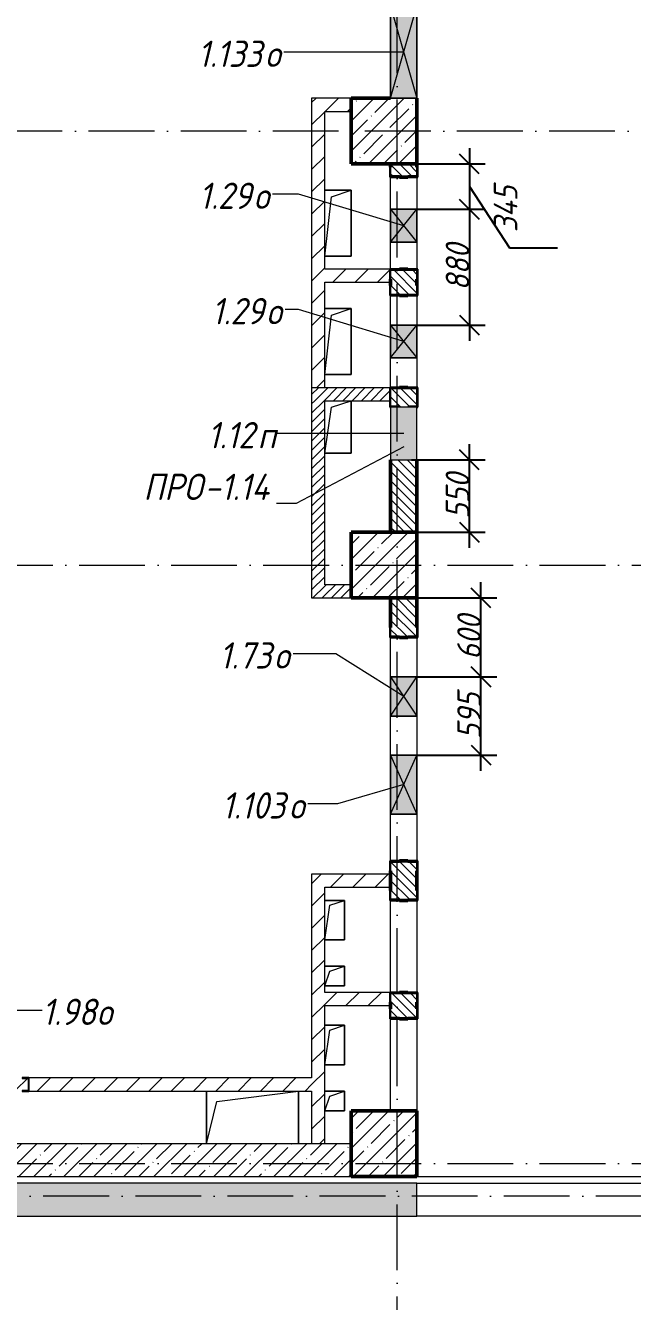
# Model space of a CAD drawing. Header units: millimetres. Extents: x -401725 to 250493, y 305116 to 802890.
# Drawn here: x -173890 to -169276, y 467597 to 477300 of the extents above; entities that cross this region are included whole.
import ezdxf

# ---------------------------------------------------------------- set-up
doc = ezdxf.new("R2010")
doc.units = ezdxf.units.MM
doc.linetypes.add('50_200_ШТРИХ_1Т_ш5_п1_п1_', pattern=[700, 500, -100, 0, -100])
for name, color, linetype, lineweight in [('A-____-____-DIMS', 7, 'Continuous', 9), ('A-DETL-GENF-OTLN', 7, 'Continuous', 9), ('A-FLOR-____-OTLN', 7, 'Continuous', 9), ('A-GENM-____-IDEN', 7, 'Continuous', 9), ('A-GENM-____-MCUT', 7, 'Continuous', 25), ('A-GENM-____-OTLN', 7, 'Continuous', 9), ('A-GENM-____-OTLN-1', 7, 'Continuous', 25), ('A-GLAZ-____-IDEN', 7, 'Continuous', 9), ('A-GLAZ-____-OTLN', 7, 'Continuous', 9), ('A-WALL-____-MCUT-1', 7, 'Continuous', 9), ('A-WALL-____-MCUT-2', 7, 'Continuous', 50), ('A-WALL-____-OTLN', 7, 'Continuous', 9), ('A-WALL-____-PATT-1', 7, 'Continuous', 9), ('A-WALL-FNSH-MCUT-1', 7, 'Continuous', 9), ('I-WALL-____-OTLN', 7, 'Continuous', 9), ('S-COLS-____-MCUT', 7, 'Continuous', 50), ('S-COLS-____-OTLN', 7, 'Continuous', 9), ('S-GRID-____-OTLN-1', 7, '50_200_ШТРИХ_1Т_ш5_п1_п1_', 9)]:
    doc.layers.add(name, color=color, linetype=linetype, lineweight=lineweight)
doc.styles.add('ISOCPEUR_I_10', font='isocpeui.ttf', dxfattribs={"width": 0.9, "height": 180})
doc.styles.add('ISOCPEUR_I_9', font='isocpeui.ttf', dxfattribs={"width": 0.9, "height": 250})
doc.dimstyles.new('ISO-1_8_0_9К_СРЕДНИЙ_Кладочные_3', dxfattribs={"dimscale": 304.8, "dimtxt": 179.276612, "dimasz": 0.492126, "dimexe": 0.393701, "dimexo": 0, "dimgap": 0, "dimtad": 1, "dimdec": 3, "dimrnd": 0.001, "dimdsep": 46, "dimtxsty": 'ISOCPEUR_I_10', "dimblk1": 'OBLIQUE', "dimblk2": 'OBLIQUE', "dimsah": 1, "dimcen": 0.09, "dimdle": 0.393701, "dimazin": 0, "dimtfac": 1, "dimtdec": 4, "dimtix": 1, "dimtmove": 0, "dimatfit": 3, "dimfxl": 1, "dimtvp": 1, "dimtolj": 1, "dimtzin": 0, "dimarcsym": 2})
doc.dimstyles.new('ISO-1_8_0_9К_СРЕДНИЙ_Кладочные_4', dxfattribs={"dimscale": 304.8, "dimtxt": 179.276612, "dimasz": 0.492126, "dimexe": 0.393701, "dimexo": 0, "dimgap": 0, "dimtad": 1, "dimdec": 3, "dimrnd": 0.001, "dimdsep": 46, "dimtxsty": 'ISOCPEUR_I_10', "dimblk1": 'OBLIQUE', "dimblk2": 'OBLIQUE', "dimsah": 1, "dimcen": 0.09, "dimdle": 0.393701, "dimazin": 0, "dimtfac": 1, "dimtdec": 4, "dimtix": 1, "dimtmove": 1, "dimatfit": 3, "dimfxl": 1, "dimtvp": 1, "dimtolj": 1, "dimtzin": 0, "dimarcsym": 2})
pattern_1 = [(135, (-176515.067, 459015.94), (-35.35534, -35.35534), [])]
pattern_2 = [(45, (-176515.07, 459015.94), (-114.04925, 114.04925), []), (45, (-176401.02, 459015.94), (-114.04925, 114.04925), [201.612, -40.322, 3.353, -36.97])]
pattern_3 = [(45, (-176515.07, 459015.94), (-84.8528, 84.8528), [])]
pattern_4 = [(45, (-176515.067, 459015.94), (-35.35534, 35.35534), [])]

# ---------------------------------------------------------------- blocks, each defined once
blk = doc.blocks.new('BSC_Колонна _Прямоугольная - 500х500-V50-АР1_План отверстий 1 этажа в осях 1-64_А-ГГ')
at = {"layer": 'S-COLS-____-OTLN'}
h = blk.add_hatch(dxfattribs=at)
h.set_pattern_fill('FP_82', color=256, style=0, pattern_type=2)
h.set_pattern_definition([(45, (-5350, -9781.04), (-114.0493, 114.0493), []), (45, (-5235.95, -9781.04), (-114.0493, 114.0493), [201.613, -40.323, 3.353, -36.97])])
h.paths.add_polyline_path([(-250, -250), (250, -250), (250, 250), (-250, 250)], flags=0)
at = {"layer": 'S-COLS-____-MCUT'}
for p, q in [((250, 250), (-250, 250)), ((-250, 250), (-250, -250)), ((250, -250), (250, 250)), ((-250, -250), (250, -250))]:
    blk.add_line(p, q, dxfattribs=at)
blk = doc.blocks.new('BSC_Колонна _Прямоугольная - 500х500-V54-АР1_План отверстий 1 этажа в осях 1-64_А-ГГ')
at = {"layer": 'S-COLS-____-OTLN'}
h = blk.add_hatch(dxfattribs=at)
h.set_pattern_fill('FP_86', color=256, style=0, pattern_type=2)
h.set_pattern_definition([(45, (-5350, -17481.04), (-114.0493, 114.0493), []), (45, (-5235.95, -17481.04), (-114.0493, 114.0493), [201.613, -40.323, 3.353, -36.97])])
h.paths.add_polyline_path([(-62.6, -250), (250, -250), (250, 250), (-250, 250), (-250, -250)], flags=0)
at = {"layer": 'S-COLS-____-MCUT'}
for p, q in [((50, 250), (-250, 250)), ((-250, 250), (-250, -250)), ((250, -250), (250, 250)), ((-250, -250), (250, -250))]:
    blk.add_line(p, q, dxfattribs=at)
blk = doc.blocks.new('Фахверк_СКБ_Уголок - 200_4010_1-27904659-АР1_План отверстий 1 этажа в осях 1-64_А-ГГ')
at = {"layer": 'A-GENM-____-MCUT'}
for p, q in [((125, 156), (50, 156)), ((50, 156), (50, 150)), ((50, 150), (119, 150)), ((119, 150), (119, 81)), ((125, 81), (125, 156)), ((119, 81), (125, 81)), ((125, 19), (119, 19)), ((119, 19), (119, -50)), ((125, -56), (125, 19)), ((119, -50), (50, -50)), ((50, -50), (50, -56)), ((50, -56), (125, -56))]:
    blk.add_line(p, q, dxfattribs=at)
blk = doc.blocks.new('Фахверк_СКБ_Уголок - 200_4010-27904266-АР1_План отверстий 1 этажа в осях 1-64_А-ГГ')
at = {"layer": 'A-GENM-____-MCUT'}
for p, q in [((125, 156), (50, 156)), ((50, 156), (50, 150)), ((50, 150), (119, 150)), ((119, 150), (119, 81)), ((125, 81), (125, 156)), ((119, 81), (125, 81)), ((125, 19), (119, 19)), ((119, 19), (119, -50)), ((125, -56), (125, 19)), ((119, -50), (50, -50)), ((50, -50), (50, -56)), ((50, -56), (125, -56))]:
    blk.add_line(p, q, dxfattribs=at)
blk = doc.blocks.new('154_Фахверк_СКБ_Швеллер - Тип_100_4010-27736299-АР1_План отверстий 1 этажа в осях 1-64_А-ГГ')
at = {"layer": 'A-GENM-____-MCUT'}
for p, q in [((175, 50), (125, 50)), ((125, 50), (125, -50)), ((128, 47), (175, 47)), ((128, -47), (128, 47)), ((175, 47), (175, 50)), ((125, -50), (175, -50)), ((175, -47), (128, -47)), ((175, -50), (175, -47))]:
    blk.add_line(p, q, dxfattribs=at)
blk = doc.blocks.new('154_Стойка_СКБ_Уголок - СМ-2230_200-28216496-АР1_План отверстий 1 этажа в осях 1-64_А-ГГ')
at = {"layer": 'A-GENM-____-MCUT'}
for p, q in [((125, 156), (125, 81)), ((200, 156), (125, 156)), ((131, 81), (131, 150)), ((131, 150), (200, 150)), ((200, 150), (200, 156)), ((125, 81), (131, 81)), ((131, 19), (125, 19)), ((125, 19), (125, -56)), ((131, -50), (131, 19)), ((125, -56), (200, -56)), ((200, -50), (131, -50)), ((200, -56), (200, -50))]:
    blk.add_line(p, q, dxfattribs=at)
blk = doc.blocks.new('AR_Отверстие Ниша - Лючок-32404569-АР1_План отверстий 1 этажа в осях 1-64_А-ГГ')
at = {"layer": 'A-GLAZ-____-OTLN'}
blk.add_hatch(color=256, dxfattribs=at).paths.add_polyline_path([(-200, -100), (200, -100), (200, 100), (-200, 100)], flags=0)
for p, q in [((200, 100), (-200, 100)), ((-200, 100), (-200, -100)), ((200, -100), (200, 100)), ((-200, -100), (200, -100))]:
    blk.add_line(p, q, dxfattribs=at)
blk = doc.blocks.new('154_Стойка_СКБ_Уголок - СМ-2230_200-V152-АР1_План отверстий 1 этажа в осях 1-64_А-ГГ')
at = {"layer": 'A-GENM-____-MCUT'}
for p, q in [((125, 156), (125, 150)), ((200, 156), (125, 156)), ((131, 81), (131, 150)), ((131, 150), (200, 150)), ((200, 150), (200, 156)), ((125, 81), (131, 81)), ((131, 19), (125, 19)), ((131, -50), (131, 19)), ((125, -50), (125, -56)), ((125, -56), (200, -56)), ((200, -50), (131, -50)), ((200, -56), (200, -50))]:
    blk.add_line(p, q, dxfattribs=at)
blk = doc.blocks.new('AR_Отверстие прямоугольное _в плите_ - AR_Отверстие прямоугольное _в плите_-30229458-АР1_План отверстий 1 этажа в осях 1-64_А-ГГ')
at = {"layer": 'A-GENM-____-OTLN'}
for p, q in [((100, 250), (-100, 250)), ((-100, -250), (-50, 200)), ((-50, 200), (100, 250)), ((100, -250), (100, 250)), ((-100, -250), (100, -250))]:
    blk.add_line(p, q, dxfattribs=at)
blk = doc.blocks.new('AR_Отверстие прямоугольное _в плите_ - AR_Отверстие прямоугольное _в плите_-V154-АР1_План отверстий 1 этажа в осях 1-64_А-ГГ')
at = {"layer": 'A-GENM-____-OTLN'}
for p, q in [((75, 75), (-75, 75)), ((-75, -75), (-37.5, 37.5)), ((-37.5, 37.5), (75, 75)), ((75, -75), (75, 75)), ((-75, -75), (75, -75))]:
    blk.add_line(p, q, dxfattribs=at)
blk = doc.blocks.new('AR_Отверстие прямоугольное _в плите_ - AR_Отверстие прямоугольное _в плите_-V155-АР1_План отверстий 1 этажа в осях 1-64_А-ГГ')
at = {"layer": 'A-GENM-____-OTLN'}
for p, q in [((75, 150), (-75, 150)), ((-75, -150), (-37.5, 112.5)), ((-37.5, 112.5), (75, 150)), ((75, -150), (75, 150)), ((-75, -150), (75, -150))]:
    blk.add_line(p, q, dxfattribs=at)
blk = doc.blocks.new('AR_Отверстие прямоугольное _в плите_ - AR_Отверстие прямоугольное _в плите_-V198-АР1_План отверстий 1 этажа в осях 1-64_А-ГГ')
at = {"layer": 'A-GENM-____-OTLN'}
for p, q in [((-350, 200), (-350, -200)), ((-270, 120), (350, 200)), ((350, -200), (350, 200)), ((-350, -200), (-270, 120))]:
    blk.add_line(p, q, dxfattribs=at)
blk = doc.blocks.new('AR_Отверстие прямоугольное _в плите_ - AR_Отверстие прямоугольное _в плите_-V214-АР1_План отверстий 1 этажа в осях 1-64_А-ГГ')
at = {"layer": 'A-GENM-____-OTLN'}
for p, q in [((-50, 150), (100, 200)), ((100, -200), (100, 200)), ((-100, -200), (-50, 150)), ((-100, -200), (100, -200))]:
    blk.add_line(p, q, dxfattribs=at)
blk = doc.blocks.new('AR_Отверстие прямоугольное _в стене__БезПР - AR_Отверстие прямоугольное _в стене__БезПР-36392898-АР1_План отверстий 1 этажа в осях 1-64_А-ГГ')
at = {"layer": 'A-GLAZ-____-OTLN'}
blk.add_hatch(color=256, dxfattribs=at).paths.add_polyline_path([(-125, -100), (125, -100), (125, 100), (-125, 100)], flags=0)
at = {"layer": 'A-DETL-GENF-OTLN'}
for p, q in [((-125, -100), (-125, 100)), ((-125, 100), (125, 100)), ((125, 100), (-125, -100)), ((-125, 100), (125, -100)), ((125, 100), (-125, 100)), ((-125, 100), (-125, -100)), ((125, 100), (125, -100)), ((125, -100), (125, 100)), ((125, -100), (-125, -100)), ((-125, -100), (125, -100))]:
    blk.add_line(p, q, dxfattribs=at)
blk = doc.blocks.new('AR_Отверстие прямоугольное _в стене__БезПР - AR_Отверстие прямоугольное _в стене__БезПР-36427997-АР1_План отверстий 1 этажа в осях 1-64_А-ГГ')
at = {"layer": 'A-GLAZ-____-OTLN'}
blk.add_hatch(color=256, dxfattribs=at).paths.add_polyline_path([(-225, -100), (225, -100), (225, 100), (-225, 100)], flags=0)
at = {"layer": 'A-DETL-GENF-OTLN'}
for p, q in [((-225, -100), (-225, 100)), ((-225, 100), (225, 100)), ((225, 100), (-225, -100)), ((-225, 100), (225, -100)), ((225, 100), (-225, 100)), ((-225, 100), (-225, -100)), ((225, 100), (225, -100)), ((225, -100), (225, 100)), ((225, -100), (-225, -100)), ((-225, -100), (225, -100))]:
    blk.add_line(p, q, dxfattribs=at)
at = {"layer": 'A-GLAZ-____-OTLN'}
blk.add_line((225, 100), (-225, 100), dxfattribs=at)
blk = doc.blocks.new('AR_Отверстие прямоугольное _в стене__БезПР - AR_Отверстие прямоугольное _в стене__БезПР-36427964-АР1_План отверстий 1 этажа в осях 1-64_А-ГГ')
at = {"layer": 'A-GLAZ-____-OTLN'}
blk.add_hatch(color=256, dxfattribs=at).paths.add_polyline_path([(-150, 100), (-150, -100), (150, -100), (150, 100)], flags=0)
at = {"layer": 'A-DETL-GENF-OTLN'}
for p, q in [((-150, -100), (-150, 100)), ((-150, 100), (150, 100)), ((150, 100), (-150, -100)), ((-150, 100), (150, -100)), ((150, 100), (-150, 100)), ((-150, 100), (-150, -100)), ((150, 100), (150, -100)), ((150, -100), (150, 100)), ((150, -100), (-150, -100)), ((-150, -100), (150, -100))]:
    blk.add_line(p, q, dxfattribs=at)
at = {"layer": 'A-GLAZ-____-OTLN'}
blk.add_line((150, 100), (-150, 100), dxfattribs=at)
blk = doc.blocks.new('AR_Отверстие прямоугольное _в стене__БезПР - AR_Отверстие прямоугольное _в стене__БезПР-36428394-АР1_План отверстий 1 этажа в осях 1-64_А-ГГ')
at = {"layer": 'A-GLAZ-____-OTLN'}
blk.add_hatch(color=256, dxfattribs=at).paths.add_polyline_path([(-350, -100), (350, -100), (350, 100), (-350, 100)], flags=0)
at = {"layer": 'A-DETL-GENF-OTLN'}
for p, q in [((-350, -100), (-350, 100)), ((-350, 100), (350, 100)), ((350, 100), (-350, -100)), ((-350, 100), (350, -100)), ((350, 100), (-350, 100)), ((-350, 100), (-350, -100)), ((350, 100), (350, -100)), ((350, -100), (350, 100)), ((350, -100), (-350, -100)), ((-350, -100), (350, -100))]:
    blk.add_line(p, q, dxfattribs=at)
at = {"layer": 'A-GLAZ-____-OTLN'}
blk.add_line((350, 100), (-350, 100), dxfattribs=at)
blk = doc.blocks.new('_Oblique')
at = {"color": 0, "linetype": 'ByBlock', "lineweight": -2}
blk.add_line((-0.5, -0.5), (0.5, 0.5), dxfattribs=at)
blk = doc.blocks.new('*D13381')
at = {"layer": 'A-____-____-DIMS', "color": 0, "lineweight": -2, "transparency": 16777216}
for p, q in [((-170516, 473327), (-170516, 474117)), ((-170956, 473997), (-170396, 473997)), ((-170915.1, 473447), (-170396, 473447))]:
    blk.add_line(p, q, dxfattribs=at)
at = {"layer": 'Defpoints', "color": 0, "transparency": 16777216}
for p in [(-170956, 473997), (-170516, 473997), (-170915.1, 473447)]:
    blk.add_point(p, dxfattribs=at)
at = {"layer": 'A-____-____-DIMS', "color": 0, "lineweight": -2, "transparency": 16777216, "xscale": 150, "yscale": 150, "zscale": 150}
for p, rotation in [((-170516, 473997), 90), ((-170516, 473447), 270)]:
    blk.add_blockref('_Oblique', p, dxfattribs=dict(at, rotation=rotation))
at = {"layer": 'A-____-____-DIMS', "color": 0, "transparency": 16777216, "insert": (-170606, 473722), "char_height": 180, "width": 409.578, "attachment_point": 5, "rotation": 90, "style": 'ISOCPEUR_I_10'}
blk.add_mtext('\\A1;550', dxfattribs=at)
blk = doc.blocks.new('*D13422')
at = {"layer": 'A-____-____-DIMS', "color": 0, "lineweight": -2, "transparency": 16777216}
for p, q in [((-170516, 476367), (-170516, 475782)), ((-170915.1, 476247), (-170396, 476247)), ((-170516, 476074.5), (-170210.8, 475608.3)), ((-170915.1, 475902), (-170396, 475902)), ((-170210.8, 475608.3), (-169845.4, 475608.3))]:
    blk.add_line(p, q, dxfattribs=at)
at = {"layer": 'Defpoints', "color": 0, "transparency": 16777216}
for p in [(-170915.1, 476247), (-170915.1, 475902), (-170516, 475902)]:
    blk.add_point(p, dxfattribs=at)
at = {"layer": 'A-____-____-DIMS', "color": 0, "lineweight": -2, "transparency": 16777216, "xscale": 150, "yscale": 150, "zscale": 150}
for p, rotation in [((-170516, 476247), 90), ((-170516, 475902), 270)]:
    blk.add_blockref('_Oblique', p, dxfattribs=dict(at, rotation=rotation))
at = {"layer": 'A-____-____-DIMS', "color": 0, "transparency": 16777216, "insert": (-170330.8, 475728.3), "char_height": 180, "width": 426.127, "attachment_point": 1, "rotation": 90, "line_spacing_factor": 1.149209, "style": 'ISOCPEUR_I_10'}
blk.add_mtext('\\A1;345', dxfattribs=at)
blk = doc.blocks.new('*D13423')
at = {"layer": 'A-____-____-DIMS', "color": 0, "lineweight": -2, "transparency": 16777216}
for p, q in [((-170516, 476022), (-170516, 474902)), ((-170915.1, 475902), (-170396, 475902)), ((-170915.1, 475022), (-170396, 475022))]:
    blk.add_line(p, q, dxfattribs=at)
at = {"layer": 'Defpoints', "color": 0, "transparency": 16777216}
for p in [(-170915.1, 475902), (-170915.1, 475022), (-170516, 475022)]:
    blk.add_point(p, dxfattribs=at)
at = {"layer": 'A-____-____-DIMS', "color": 0, "lineweight": -2, "transparency": 16777216, "xscale": 150, "yscale": 150, "zscale": 150}
for p, rotation in [((-170516, 475902), 90), ((-170516, 475022), 270)]:
    blk.add_blockref('_Oblique', p, dxfattribs=dict(at, rotation=rotation))
at = {"layer": 'A-____-____-DIMS', "color": 0, "transparency": 16777216, "insert": (-170606, 475462), "char_height": 180, "width": 409.578, "attachment_point": 5, "rotation": 90, "style": 'ISOCPEUR_I_10'}
blk.add_mtext('\\A1;880', dxfattribs=at)
blk = doc.blocks.new('*D13453')
at = {"layer": 'A-____-____-DIMS', "color": 0, "lineweight": -2, "transparency": 16777216}
for p, q in [((-170428.3, 471632), (-170428.3, 472467)), ((-170915.1, 472347), (-170308.3, 472347)), ((-170915.1, 471752), (-170308.3, 471752))]:
    blk.add_line(p, q, dxfattribs=at)
at = {"layer": 'Defpoints', "color": 0, "transparency": 16777216}
for p in [(-170915.1, 472347), (-170428.3, 472347), (-170915.1, 471752)]:
    blk.add_point(p, dxfattribs=at)
at = {"layer": 'A-____-____-DIMS', "color": 0, "lineweight": -2, "transparency": 16777216, "xscale": 150, "yscale": 150, "zscale": 150}
for p, rotation in [((-170428.3, 472347), 90), ((-170428.3, 471752), 270)]:
    blk.add_blockref('_Oblique', p, dxfattribs=dict(at, rotation=rotation))
at = {"layer": 'A-____-____-DIMS', "color": 0, "transparency": 16777216, "insert": (-170518.3, 472049.5), "char_height": 180, "width": 409.578, "attachment_point": 5, "rotation": 90, "style": 'ISOCPEUR_I_10'}
blk.add_mtext('\\A1;595', dxfattribs=at)
blk = doc.blocks.new('*D13454')
at = {"layer": 'A-____-____-DIMS', "color": 0, "lineweight": -2, "transparency": 16777216}
for p, q in [((-170428.3, 472227), (-170428.3, 473067)), ((-170915.1, 472947), (-170308.3, 472947)), ((-170915.1, 472347), (-170308.3, 472347))]:
    blk.add_line(p, q, dxfattribs=at)
at = {"layer": 'Defpoints', "color": 0, "transparency": 16777216}
for p in [(-170915.1, 472947), (-170428.3, 472947), (-170915.1, 472347)]:
    blk.add_point(p, dxfattribs=at)
at = {"layer": 'A-____-____-DIMS', "color": 0, "lineweight": -2, "transparency": 16777216, "xscale": 150, "yscale": 150, "zscale": 150}
for p, rotation in [((-170428.3, 472947), 90), ((-170428.3, 472347), 270)]:
    blk.add_blockref('_Oblique', p, dxfattribs=dict(at, rotation=rotation))
at = {"layer": 'A-____-____-DIMS', "color": 0, "transparency": 16777216, "insert": (-170518.3, 472647), "char_height": 180, "width": 409.578, "attachment_point": 5, "rotation": 90, "style": 'ISOCPEUR_I_10'}
blk.add_mtext('\\A1;600', dxfattribs=at)

msp = doc.modelspace()

# ---------------------------------------------------------------- hatches: boundary and pattern name
at = {"layer": 'A-WALL-____-PATT-1'}
h = msp.add_hatch(dxfattribs=at)
h.set_pattern_fill('FP_4', color=256, style=0, pattern_type=2)
h.set_pattern_definition(pattern_3)
h.paths.add_polyline_path([(-171715.0675, 474546.983), (-171615.0675, 474546.983), (-171615.0675, 476746.983), (-171715.0675, 476746.983)], flags=0)
h = msp.add_hatch(dxfattribs=at)
h.set_pattern_fill('FP_4', color=256, style=0, pattern_type=2)
h.set_pattern_definition(pattern_3)
h.paths.add_polyline_path([(-171415.0675, 476646.983), (-171415.0675, 476746.983), (-171615.0675, 476746.983), (-171615.0675, 476646.983)], flags=0)
h = msp.add_hatch(dxfattribs=at)
h.set_pattern_fill('FP_6', color=256, style=0, pattern_type=2)
h.set_pattern_definition(pattern_1)
h.paths.add_polyline_path([(-170915.0675, 473446.983), (-170915.0675, 473996.983), (-171115.0675, 473996.983), (-171115.0675, 473446.983)], flags=0)
h.paths.add_polyline_path([(-170984.0675, 474396.983), (-170984.0675, 474402.983), (-170915.0675, 474402.983), (-170915.0675, 474540.983), (-170984.0675, 474540.983), (-170984.0675, 474546.983), (-171046.0675, 474546.983), (-171046.0675, 474540.983), (-171115.0675, 474540.983), (-171115.0675, 474402.983), (-171046.0675, 474402.983), (-171046.0675, 474396.983)], flags=0)
h.paths.add_polyline_path([(-171046.0675, 475246.983), (-170984.0675, 475246.983), (-170984.0675, 475252.983), (-170915.0675, 475252.983), (-170915.0675, 475440.983), (-170984.0675, 475440.983), (-170984.0675, 475446.983), (-171046.0675, 475446.983), (-171046.0675, 475440.983), (-171115.0675, 475440.983), (-171115.0675, 475252.983), (-171046.0675, 475252.983)], flags=0)
h.paths.add_polyline_path([(-171046.0675, 476146.983), (-170984.0675, 476146.983), (-170984.0675, 476152.983), (-170915.0675, 476152.983), (-170915.0675, 476246.983), (-171115.0675, 476246.983), (-171115.0675, 476152.983), (-171046.0675, 476152.983)], flags=0)
h = msp.add_hatch(dxfattribs=at)
h.set_pattern_fill('FP_4', color=256, style=0, pattern_type=2)
h.set_pattern_definition(pattern_3)
h.paths.add_polyline_path([(-171123.2414, 475346.983), (-171115.0675, 475346.983), (-171115.0675, 475371.983), (-171121.0675, 475371.983), (-171121.0675, 475446.983), (-171615.0675, 475446.983), (-171615.0675, 475346.983), (-171227.6247, 475346.983)], flags=0)
h = msp.add_hatch(dxfattribs=at)
h.set_pattern_fill('FP_5', color=256, style=0, pattern_type=2)
h.set_pattern_definition(pattern_4)
h.paths.add_polyline_path([(-171123.2414, 474446.983), (-171121.0675, 474446.983), (-171121.0675, 474546.983), (-171715.0675, 474546.983), (-171715.0675, 474446.983), (-171227.6247, 474446.983)], flags=0)
h = msp.add_hatch(dxfattribs=at)
h.set_pattern_fill('FP_5', color=256, style=0, pattern_type=2)
h.set_pattern_definition(pattern_4)
h.paths.add_polyline_path([(-171615.0675, 472946.983), (-171615.0675, 474446.983), (-171715.0675, 474446.983), (-171715.0675, 472946.983)], flags=0)
h = msp.add_hatch(dxfattribs=at)
h.set_pattern_fill('FP_5', color=256, style=0, pattern_type=2)
h.set_pattern_definition(pattern_4)
h.paths.add_polyline_path([(-171415.0675, 472946.983), (-171415.0675, 473046.983), (-171615.0675, 473046.983), (-171615.0675, 472946.983)], flags=0)
h = msp.add_hatch(dxfattribs=at)
h.set_pattern_fill('FP_6', color=256, style=0, pattern_type=2)
h.set_pattern_definition(pattern_1)
h.paths.add_polyline_path([(-171046.0675, 469746.983), (-170984.0675, 469746.983), (-170984.0675, 469752.983), (-170915.0675, 469752.983), (-170915.0675, 469940.983), (-170984.0675, 469940.983), (-170984.0675, 469946.983), (-171046.0675, 469946.983), (-171046.0675, 469940.983), (-171115.0675, 469940.983), (-171115.0675, 469752.983), (-171046.0675, 469752.983)], flags=0)
h.paths.add_polyline_path([(-170984.0675, 470646.983), (-170984.0675, 470652.983), (-170915.0675, 470652.983), (-170915.0675, 470940.983), (-170984.0675, 470940.983), (-170984.0675, 470946.983), (-171046.0675, 470946.983), (-171046.0675, 470940.983), (-171115.0675, 470940.983), (-171115.0675, 470652.983), (-171046.0675, 470652.983), (-171046.0675, 470646.983)], flags=0)
h.paths.add_polyline_path([(-171046.0675, 472646.983), (-170984.0675, 472646.983), (-170984.0675, 472652.983), (-170915.0675, 472652.983), (-170915.0675, 472946.983), (-171115.0675, 472946.983), (-171115.0675, 472652.983), (-171046.0675, 472652.983)], flags=0)
h = msp.add_hatch(dxfattribs=at)
h.set_pattern_fill('FP_4', color=256, style=0, pattern_type=2)
h.set_pattern_definition(pattern_3)
h.paths.add_polyline_path([(-171615.0675, 468796.983), (-171615.0675, 470846.983), (-171715.0675, 470846.983), (-171715.0675, 468796.983)], flags=0)
h = msp.add_hatch(dxfattribs=at)
h.set_pattern_fill('FP_4', color=256, style=0, pattern_type=2)
h.set_pattern_definition(pattern_3)
h.paths.add_polyline_path([(-171115.0675, 470746.983), (-171115.0675, 470846.983), (-171615.0675, 470846.983), (-171615.0675, 470746.983), (-171227.6247, 470746.983)], flags=0)
h = msp.add_hatch(dxfattribs=at)
h.set_pattern_fill('FP_4', color=256, style=0, pattern_type=2)
h.set_pattern_definition(pattern_3)
h.paths.add_polyline_path([(-171123.2414, 469846.983), (-171115.0675, 469846.983), (-171115.0675, 469871.983), (-171121.0675, 469871.983), (-171121.0675, 469946.983), (-171615.0675, 469946.983), (-171615.0675, 469846.983), (-171227.6247, 469846.983)], flags=0)
h = msp.add_hatch(dxfattribs=at)
h.set_pattern_fill('FP_4', color=256, style=0, pattern_type=2)
h.set_pattern_definition(pattern_3)
h.paths.add_polyline_path([(-171715.0675, 469196.983), (-171715.0675, 469296.983), (-173865.0675, 469296.983), (-173865.0675, 469196.983), (-172995.089, 469196.983)], flags=0)
h.paths.add_polyline_path([(-175015.0675, 469196.983), (-174415.0675, 469196.983), (-174415.0675, 469296.983), (-175015.0675, 469296.983)], flags=0)
h.paths.add_polyline_path([(-175565.0675, 469196.983), (-175565.0675, 469296.983), (-175765.0675, 469296.983), (-175765.0675, 469196.983)], flags=0)
h.paths.add_polyline_path([(-173965.0675, 469196.983), (-173915.0675, 469196.983), (-173915.0675, 469199.983), (-173868.0675, 469199.983), (-173868.0675, 469293.983), (-173915.0675, 469293.983), (-173915.0675, 469296.983), (-173965.0675, 469296.983), (-173965.0675, 469199.983)], flags=0)
h = msp.add_hatch(dxfattribs=at)
h.set_pattern_fill('FP_27', color=256, style=0, pattern_type=2)
h.set_pattern_definition(pattern_2)
h.paths.add_polyline_path([(-171415.0675, 468546.983), (-171415.0675, 468796.983), (-178465.0675, 468796.983), (-178465.0675, 468546.983), (-172995.089, 468546.983)], flags=0)
h = msp.add_hatch(dxfattribs=at)
h.set_pattern_fill('FP_27', color=256, style=0, pattern_type=2)
h.set_pattern_definition(pattern_2)
h.paths.add_polyline_path([(-153865.0675, 468246.983), (-152965.0675, 468246.983), (-152965.0675, 468496.983), (-153865.0675, 468496.983)], flags=0)
h.paths.add_polyline_path([(-155965.0675, 468246.983), (-155965.0675, 468496.983), (-166915.0675, 468496.983), (-166915.0675, 468246.983), (-158855.3747, 468246.983)], flags=0)
h.paths.add_polyline_path([(-170915.0675, 468246.983), (-170915.0675, 468496.983), (-178465.0675, 468496.983), (-178465.0675, 468246.983), (-171227.6247, 468246.983)], flags=0)
at = {"layer": 'S-COLS-____-OTLN'}
h = msp.add_hatch(dxfattribs=at)
h.set_pattern_fill('FP_27', color=256, style=0, pattern_type=2)
h.set_pattern_definition(pattern_2)
h.paths.add_polyline_path([(-171415.0675, 472946.983), (-170915.0675, 472946.983), (-170915.0675, 473446.983), (-171415.0675, 473446.983)], flags=0)

# ---------------------------------------------------------------- linework, layer by layer
at = {"layer": 'A-FLOR-____-OTLN'}
for p, q in [((-171615.0675, 476046.983), (-171415.0675, 476046.983)), ((-171415.0675, 476046.983), (-171415.0675, 475546.983)), ((-171415.0675, 475546.983), (-171615.0675, 475546.983)), ((-171615.0675, 475146.7895), (-171415.0675, 475146.7895)), ((-171415.0675, 475146.7895), (-171415.0675, 474646.7895)), ((-171415.0675, 474646.7895), (-171615.0675, 474646.7895)), ((-171415.0675, 474446.983), (-171415.0675, 474046.983)), ((-171415.0675, 474046.983), (-171615.0675, 474046.983)), ((-171615.0675, 470646.9876), (-171465.0675, 470646.9876)), ((-171465.0675, 470646.9876), (-171465.0675, 470346.9876)), ((-171465.0675, 470346.9876), (-171615.0675, 470346.9876)), ((-171615.0675, 470146.9876), (-171465.0675, 470146.9876)), ((-171465.0675, 470146.9876), (-171465.0675, 469996.9876)), ((-171465.0675, 469996.9876), (-171615.0675, 469996.9876)), ((-171615.0675, 469696.9876), (-171465.0675, 469696.9876)), ((-171465.0675, 469696.9876), (-171465.0675, 469396.9876)), ((-171465.0675, 469396.9876), (-171615.0675, 469396.9876)), ((-172515.0675, 468796.983), (-172515.0675, 469196.983)), ((-171815.0675, 469196.983), (-171815.0675, 468796.983)), ((-171615.0675, 469196.9876), (-171465.0675, 469196.9876)), ((-171465.0675, 469196.9876), (-171465.0675, 469046.9876)), ((-171465.0675, 469046.9876), (-171615.0675, 469046.9876)), ((-170915.0675, 468546.983), (-166915.0675, 468546.983))]:
    msp.add_line(p, q, dxfattribs=at)
at = {"layer": 'A-GENM-____-IDEN'}
for p, q in [((-171015.0675, 474097.0665), (-171831.5271, 473664.4679)), ((-171831.5271, 473664.4679), (-171981.5877, 473664.4679))]:
    msp.add_line(p, q, dxfattribs=at)
at = {"layer": 'A-GLAZ-____-IDEN'}
for p, q in [((-171015.0675, 477096.983), (-171925.2594, 477096.983)), ((-171814.3577, 476017.4221), (-172011.7447, 476017.4221)), ((-171015.0675, 475776.983), (-171814.3577, 476017.4221)), ((-171814.3577, 475140.0141), (-171916.3438, 475140.0141)), ((-171015.0675, 474896.983), (-171814.3577, 475140.0141)), ((-171015.0675, 474196.983), (-171981.5877, 474197.0571)), ((-171531.1326, 472521.882), (-171856.6873, 472521.882)), ((-171015.0675, 472196.983), (-171531.1326, 472521.882)), ((-171015.0675, 471526.983), (-171519.2013, 471381.1612)), ((-171519.2013, 471381.1612), (-171743.3758, 471381.1612)), ((-173960.3393, 469811.9239), (-173764.084, 469811.9239))]:
    msp.add_line(p, q, dxfattribs=at)
at = {"layer": 'A-WALL-____-MCUT-1'}
for p, q in [((-171415.0675, 468796.983), (-178465.0675, 468796.983)), ((-178465.0675, 468546.983), (-171415.0675, 468546.983)), ((-170915.0675, 468496.983), (-178465.0675, 468496.983)), ((-170915.0675, 468246.983), (-170915.0675, 468496.983)), ((-178465.0675, 468246.983), (-170915.0675, 468246.983))]:
    msp.add_line(p, q, dxfattribs=at)
at = {"layer": 'A-WALL-____-MCUT-2'}
for p, q in [((-171115.0675, 476246.983), (-171115.0675, 476221.983)), ((-170915.0675, 476221.983), (-170915.0675, 476246.983)), ((-171046.0675, 476146.983), (-170984.0675, 476146.983)), ((-170984.0675, 475446.983), (-171046.0675, 475446.983)), ((-171115.0675, 475321.983), (-171115.0675, 475371.983)), ((-170915.0675, 475321.983), (-170915.0675, 475371.983)), ((-171046.0675, 475246.983), (-170984.0675, 475246.983)), ((-170984.0675, 474546.983), (-171046.0675, 474546.983)), ((-171115.0675, 473996.983), (-171115.0675, 473446.983)), ((-170915.0675, 473446.983), (-170915.0675, 473996.983)), ((-171115.0675, 473446.983), (-170915.0675, 473446.983)), ((-170915.0675, 472946.983), (-171115.0675, 472946.983)), ((-171115.0675, 472946.983), (-171115.0675, 472721.983)), ((-170915.0675, 472721.983), (-170915.0675, 472946.983)), ((-171046.0675, 472646.983), (-170984.0675, 472646.983)), ((-170984.0675, 470946.983), (-171046.0675, 470946.983)), ((-171115.0675, 470871.983), (-171115.0675, 470721.983)), ((-170915.0675, 470721.983), (-170915.0675, 470871.983)), ((-171046.0675, 470646.983), (-170984.0675, 470646.983)), ((-170984.0675, 469946.983), (-171046.0675, 469946.983)), ((-171115.0675, 469871.983), (-171115.0675, 469821.983)), ((-170915.0675, 469821.983), (-170915.0675, 469871.983)), ((-171046.0675, 469746.983), (-170984.0675, 469746.983))]:
    msp.add_line(p, q, dxfattribs=at)
at = {"layer": 'A-WALL-____-OTLN'}
for p, q in [((-170915.0675, 468496.983), (-166915.0675, 468496.983)), ((-166915.0675, 468246.983), (-170915.0675, 468246.983))]:
    msp.add_line(p, q, dxfattribs=at)
at = {"layer": 'A-WALL-FNSH-MCUT-1'}
for p, q in [((-171415.0675, 476746.983), (-171715.0675, 476746.983)), ((-171715.0675, 476746.983), (-171715.0675, 472946.983)), ((-171615.0675, 476646.983), (-171415.0675, 476646.983)), ((-171615.0675, 475446.983), (-171615.0675, 476646.983)), ((-171121.0675, 475446.983), (-171615.0675, 475446.983)), ((-171615.0675, 475346.983), (-171115.0675, 475346.983)), ((-171615.0675, 474546.983), (-171615.0675, 475346.983)), ((-171715.0675, 474546.983), (-171121.0675, 474546.983)), ((-171615.0675, 474446.983), (-171121.0675, 474446.983)), ((-171615.0675, 473046.983), (-171615.0675, 474446.983)), ((-171415.0675, 473046.983), (-171615.0675, 473046.983)), ((-171415.0675, 472946.983), (-171415.0675, 473046.983)), ((-171715.0675, 472946.983), (-171415.0675, 472946.983)), ((-171715.0675, 470846.983), (-171715.0675, 469296.983)), ((-171115.0675, 470846.983), (-171715.0675, 470846.983)), ((-171615.0675, 469946.983), (-171615.0675, 470746.983)), ((-171615.0675, 470746.983), (-171115.0675, 470746.983)), ((-171121.0675, 469946.983), (-171615.0675, 469946.983)), ((-171615.0675, 468796.983), (-171615.0675, 469846.983)), ((-171615.0675, 469846.983), (-171115.0675, 469846.983)), ((-171715.0675, 469296.983), (-173865.0675, 469296.983)), ((-173865.0675, 469196.983), (-171715.0675, 469196.983)), ((-171715.0675, 469196.983), (-171715.0675, 468796.983))]:
    msp.add_line(p, q, dxfattribs=at)
at = {"layer": 'I-WALL-____-OTLN'}
for p, q in [((-171115.0675, 475901.983), (-171115.0675, 476146.983)), ((-170915.0675, 476146.983), (-170915.0675, 475901.983)), ((-171115.0675, 475446.983), (-171115.0675, 475651.983)), ((-170915.0675, 475651.983), (-170915.0675, 475446.983)), ((-171115.0675, 475021.983), (-171115.0675, 475246.983)), ((-170915.0675, 475246.983), (-170915.0675, 475021.983)), ((-171115.0675, 474546.983), (-171115.0675, 474771.983)), ((-170915.0675, 474771.983), (-170915.0675, 474546.983)), ((-171115.0675, 472346.983), (-171115.0675, 472646.983)), ((-170915.0675, 472646.983), (-170915.0675, 472346.983)), ((-171115.0675, 471751.983), (-171115.0675, 472046.983)), ((-170915.0675, 472046.983), (-170915.0675, 471751.983)), ((-171115.0675, 470946.983), (-171115.0675, 471301.983)), ((-170915.0675, 471301.983), (-170915.0675, 470946.983)), ((-171115.0675, 469946.983), (-171115.0675, 470646.983)), ((-170915.0675, 470646.983), (-170915.0675, 469946.983)), ((-171115.0675, 469046.983), (-171115.0675, 469746.983)), ((-170915.0675, 469746.983), (-170915.0675, 469046.983))]:
    msp.add_line(p, q, dxfattribs=at)
at = {"layer": 'S-COLS-____-MCUT'}
for p, q in [((-170915.0675, 473446.983), (-171415.0675, 473446.983)), ((-171415.0675, 473446.983), (-171415.0675, 472946.983)), ((-170915.0675, 472946.983), (-170915.0675, 473446.983)), ((-171415.0675, 472946.983), (-170915.0675, 472946.983))]:
    msp.add_line(p, q, dxfattribs=at)
at = {"layer": 'S-GRID-____-OTLN-1'}
for p, q in [((-171065.0675, 454533.3346), (-171065.0675, 508896.9006)), ((-149807.3283, 476496.983), (-181183.8377, 476496.983)), ((-181183.8377, 473196.983), (-149807.3283, 473196.983)), ((-181183.8377, 468646.983), (-152644.4668, 468646.983)), ((-72440.6609, 468396.983), (-180971.4299, 468396.983))]:
    msp.add_line(p, q, dxfattribs=at)

# ---------------------------------------------------------------- block references
at = {"layer": 'A-GENM-____-OTLN'}
for name, p in [('AR_Отверстие прямоугольное _в плите_ - AR_Отверстие прямоугольное _в плите_-30229458-АР1_План отверстий 1 этажа в осях 1-64_А-ГГ', (-171515.0675, 475796.983)), ('AR_Отверстие прямоугольное _в плите_ - AR_Отверстие прямоугольное _в плите_-30229458-АР1_План отверстий 1 этажа в осях 1-64_А-ГГ', (-171515.0675, 474896.7895)), ('AR_Отверстие прямоугольное _в плите_ - AR_Отверстие прямоугольное _в плите_-V214-АР1_План отверстий 1 этажа в осях 1-64_А-ГГ', (-171515.0675, 474246.983)), ('AR_Отверстие прямоугольное _в плите_ - AR_Отверстие прямоугольное _в плите_-V155-АР1_План отверстий 1 этажа в осях 1-64_А-ГГ', (-171540.0675, 470496.9876)), ('AR_Отверстие прямоугольное _в плите_ - AR_Отверстие прямоугольное _в плите_-V154-АР1_План отверстий 1 этажа в осях 1-64_А-ГГ', (-171540.0675, 470071.9876)), ('AR_Отверстие прямоугольное _в плите_ - AR_Отверстие прямоугольное _в плите_-V155-АР1_План отверстий 1 этажа в осях 1-64_А-ГГ', (-171540.0675, 469546.9876)), ('AR_Отверстие прямоугольное _в плите_ - AR_Отверстие прямоугольное _в плите_-V198-АР1_План отверстий 1 этажа в осях 1-64_А-ГГ', (-172165.0675, 468996.983)), ('AR_Отверстие прямоугольное _в плите_ - AR_Отверстие прямоугольное _в плите_-V154-АР1_План отверстий 1 этажа в осях 1-64_А-ГГ', (-171540.0675, 469121.9876))]:
    msp.add_blockref(name, p, dxfattribs=at)
at = {"layer": 'A-GENM-____-OTLN-1'}
for name, p, rotation in [('Фахверк_СКБ_Уголок - 200_4010_1-27904659-АР1_План отверстий 1 этажа в осях 1-64_А-ГГ', (-171065.0675, 476271.983), 269.9999999999999), ('Фахверк_СКБ_Уголок - 200_4010_1-27904659-АР1_План отверстий 1 этажа в осях 1-64_А-ГГ', (-170965.0675, 475321.983), 89.99999999999991), ('Фахверк_СКБ_Уголок - 200_4010_1-27904659-АР1_План отверстий 1 этажа в осях 1-64_А-ГГ', (-171065.0675, 475371.983), 269.9999999999999), ('154_Стойка_СКБ_Уголок - СМ-2230_200-28216496-АР1_План отверстий 1 этажа в осях 1-64_А-ГГ', (-171065.0675, 474671.983), 269.9999999999999), ('154_Стойка_СКБ_Уголок - СМ-2230_200-V152-АР1_План отверстий 1 этажа в осях 1-64_А-ГГ', (-170965.0675, 474271.983), 89.99999999999991), ('Фахверк_СКБ_Уголок - 200_4010-27904266-АР1_План отверстий 1 этажа в осях 1-64_А-ГГ', (-171065.0675, 472771.983), 269.9999999999999), ('Фахверк_СКБ_Уголок - 200_4010-27904266-АР1_План отверстий 1 этажа в осях 1-64_А-ГГ', (-170965.0675, 470821.983), 89.99999999999991), ('Фахверк_СКБ_Уголок - 200_4010_1-27904659-АР1_План отверстий 1 этажа в осях 1-64_А-ГГ', (-171065.0675, 470771.983), 269.9999999999999), ('Фахверк_СКБ_Уголок - 200_4010_1-27904659-АР1_План отверстий 1 этажа в осях 1-64_А-ГГ', (-170965.0675, 469821.983), 89.99999999999991), ('Фахверк_СКБ_Уголок - 200_4010_1-27904659-АР1_План отверстий 1 этажа в осях 1-64_А-ГГ', (-171065.0675, 469871.983), 269.9999999999999), ('154_Фахверк_СКБ_Швеллер - Тип_100_4010-27736299-АР1_План отверстий 1 этажа в осях 1-64_А-ГГ', (-173740.0675, 469246.983), 180)]:
    msp.add_blockref(name, p, dxfattribs=dict(at, rotation=rotation))
at = {"layer": 'A-GLAZ-____-OTLN', "rotation": 89.99999999999991}
for name, p in [('AR_Отверстие прямоугольное _в стене__БезПР - AR_Отверстие прямоугольное _в стене__БезПР-36428394-АР1_План отверстий 1 этажа в осях 1-64_А-ГГ', (-171015.0675, 477096.983)), ('AR_Отверстие прямоугольное _в стене__БезПР - AR_Отверстие прямоугольное _в стене__БезПР-36392898-АР1_План отверстий 1 этажа в осях 1-64_А-ГГ', (-171015.0675, 475776.983)), ('AR_Отверстие прямоугольное _в стене__БезПР - AR_Отверстие прямоугольное _в стене__БезПР-36392898-АР1_План отверстий 1 этажа в осях 1-64_А-ГГ', (-171015.0675, 474896.983)), ('AR_Отверстие Ниша - Лючок-32404569-АР1_План отверстий 1 этажа в осях 1-64_А-ГГ', (-171015.0675, 474196.983)), ('AR_Отверстие прямоугольное _в стене__БезПР - AR_Отверстие прямоугольное _в стене__БезПР-36427964-АР1_План отверстий 1 этажа в осях 1-64_А-ГГ', (-171015.0675, 472196.983)), ('AR_Отверстие прямоугольное _в стене__БезПР - AR_Отверстие прямоугольное _в стене__БезПР-36427997-АР1_План отверстий 1 этажа в осях 1-64_А-ГГ', (-171015.0675, 471526.983))]:
    msp.add_blockref(name, p, dxfattribs=at)
at = {"layer": 'S-COLS-____-OTLN'}
for name, p in [('BSC_Колонна _Прямоугольная - 500х500-V54-АР1_План отверстий 1 этажа в осях 1-64_А-ГГ', (-171165.0675, 476496.983)), ('BSC_Колонна _Прямоугольная - 500х500-V50-АР1_План отверстий 1 этажа в осях 1-64_А-ГГ', (-171165.0675, 468796.983))]:
    msp.add_blockref(name, p, dxfattribs=at)

# ---------------------------------------------------------------- texts
at = {"layer": 'A-GENM-____-IDEN', "char_height": 200, "attachment_point": 1, "style": 'ISOCPEUR_I_9'}
for s, insert, width in [('ПРО', (-172993.8443, 473891.584), 562.784625), ('-1.14', (-172529.5006, 473891.584), 649.366875)]:
    msp.add_mtext(s, dxfattribs=dict(at, insert=insert, width=width))
at = {"layer": 'A-GLAZ-____-IDEN', "char_height": 200, "attachment_point": 1, "style": 'ISOCPEUR_I_9'}
for s, insert, width in [('1.133', (-172580.1126, 477184.5975), 620.506125), ('\\fISOCPEUR|b0|i1|c204|p34|;\\W.9;о', (-172068.1439, 477184.5975), 158.734125), ('1.29', (-172571.1963, 476105.0367), 505.063125), ('\\fISOCPEUR|b0|i1|c204|p34|;\\W.9;о', (-172154.4776, 476105.0367), 158.734125), ('1.29', (-172475.7954, 475227.6287), 505.063125), ('\\fISOCPEUR|b0|i1|c204|p34|;\\W.9;о', (-172059.0767, 475227.6287), 158.734125), ('1.12', (-172505.9463, 474284.6717), 461.772), ('\\fISOCPEUR|b0|i1|c204|p34|;\\W.9;п', (-172124.9463, 474284.6717), 158.734125), ('1.73', (-172416.1389, 472609.4966), 505.063125), ('\\fISOCPEUR|b0|i1|c204|p34|;\\W.9;о', (-171999.4202, 472609.4966), 158.734125), ('1.103', (-172398.229, 471468.7758), 620.506125), ('\\fISOCPEUR|b0|i1|c204|p34|;\\W.9;о', (-171886.2602, 471468.7758), 158.734125), ('1.98', (-173764.084, 469899.5385), 505.063125), ('\\fISOCPEUR|b0|i1|c204|p34|;\\W.9;о', (-173347.3652, 469899.5385), 158.734125)]:
    msp.add_mtext(s, dxfattribs=dict(at, insert=insert, width=width))

# ---------------------------------------------------------------- dimensions: what is measured, and where the dimension line sits
at = {"layer": 'A-____-____-DIMS'}
dim = msp.add_linear_dim(base=(-170515.9768, 475901.983), p1=(-170915.0675, 476246.983), p2=(-170915.0675, 475901.983), angle=90, dimstyle='ISO-1_8_0_9К_СРЕДНИЙ_Кладочные_4', override={"dimpost": '<>', "dimfxl": 345}, dxfattribs=at)
dim.commit()
dim.dimension.update_dxf_attribs({"geometry": '*D13422', "text_midpoint": (-170210.8355, 475608.2611), "dimtype": 160, "text_rotation": 90})
for base, p1, p2, override, picture, middle in [((-170515.9768, 475021.983), (-170915.0675, 475901.983), (-170915.0675, 475021.983), {"dimpost": '<>', "dimfxl": 880}, '*D13423', (-170605.9768, 475461.983)), ((-170515.9768, 473996.983), (-170915.0675, 473446.983), (-170956.0014, 473996.983), {"dimpost": '<>', "dimfxl": 551.521156}, '*D13381', (-170605.9768, 473721.983)), ((-170428.2739, 472946.983), (-170915.0675, 472346.983), (-170915.0675, 472946.983), {"dimpost": '<>', "dimfxl": 600}, '*D13454', (-170518.2739, 472646.983)), ((-170428.2739, 472346.983), (-170915.0675, 471751.983), (-170915.0675, 472346.983), {"dimpost": '<>', "dimfxl": 595}, '*D13453', (-170518.2739, 472049.483))]:
    dim = msp.add_linear_dim(base=base, p1=p1, p2=p2, angle=90, dimstyle='ISO-1_8_0_9К_СРЕДНИЙ_Кладочные_3', override=override, dxfattribs=at)
    dim.commit()
    dim.dimension.update_dxf_attribs({"geometry": picture, "text_midpoint": middle})

doc.saveas('drawing.dxf')
